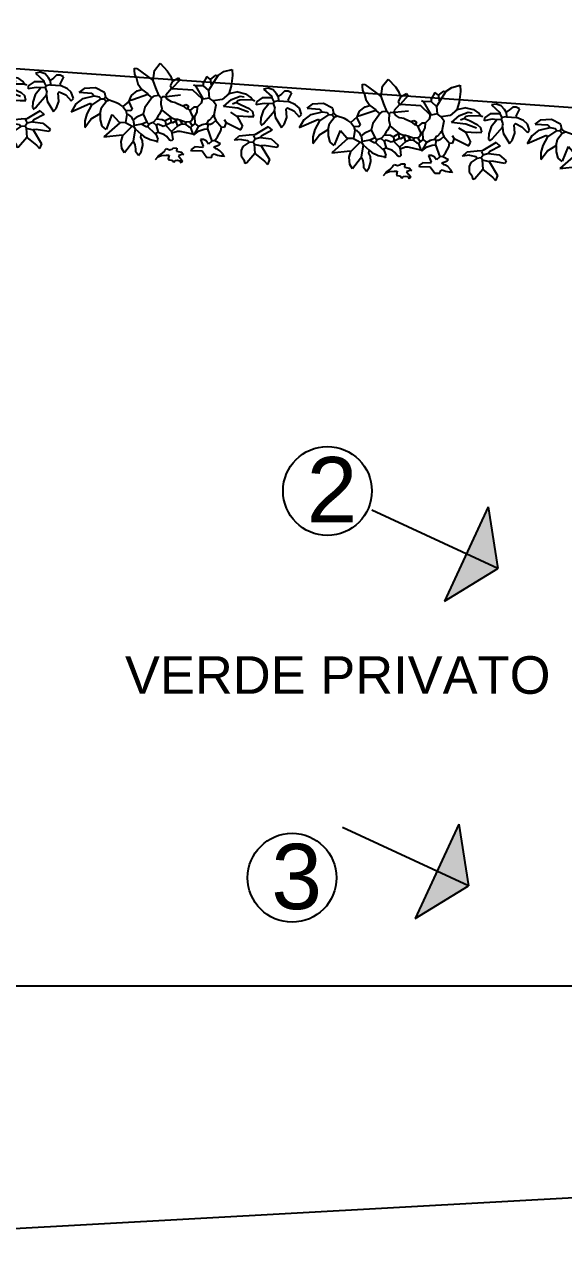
# Model space of a CAD drawing. Extents: x 4528.4 to 4562.1, y -3722.5 to -3696.6.
# Drawn here: x 4534.97 to 4538.28, y -3709.15 to -3701.7 of the extents above; entities that cross this region are included whole.
import ezdxf

# ---------------------------------------------------------------- set-up
doc = ezdxf.new("R2010")
doc.units = 0
for name, color, linetype, true_color in [('alberi', 74, 'Continuous', 0x4c9900), ('costruz', 205, 'Continuous', 0x854c99), ('infissi', 83, 'Continuous', 0x7fcc66), ('intestaz', 7, 'Continuous', 0xffffff), ('planim', 1, 'Continuous', 0xff0000), ('testo', 1, 'Continuous', 0xff0000), ('verde', 82, 'Continuous', 0x33cc00)]:
    doc.layers.add(name, color=color, linetype=linetype, true_color=true_color)
doc.styles.add('textstyle12', font='')
doc.styles.add('textstyle13', font='')
doc.styles.add('textstyle8', font='')
doc.styles.get('textstyle12').set_extended_font_data('Arial')
doc.styles.get('textstyle13').set_extended_font_data('Arial')
doc.styles.get('textstyle8').set_extended_font_data('Arial')

# ---------------------------------------------------------------- blocks, each defined once
blk = doc.blocks.new('siepe')
at = {"layer": 'alberi'}
for p, q in [((-0.397, 0.423), (-0.337, 0.516)), ((-0.337, 0.516), (-0.241, 0.427)), ((0.383, 0.416), (0.45, 0.468)), ((0.45, 0.468), (0.549, 0.501)), ((0.549, 0.501), (0.56, 0.427)), ((-0.646, 0.431), (-0.615, 0.431)), ((-0.644, 0.405), (-0.646, 0.431)), ((-0.637, 0.36), (-0.644, 0.405)), ((-0.615, 0.323), (-0.637, 0.36)), ((-0.615, 0.431), (-0.423, 0.308)), ((-0.615, 0.323), (-0.592, 0.246)), ((-0.423, 0.308), (-0.407, 0.3)), ((-0.407, 0.3), (-0.397, 0.423)), ((-0.369, 0.209), (-0.407, 0.3)), ((-0.241, 0.427), (-0.199, 0.372)), ((-0.199, 0.372), (-0.169, 0.308)), ((-0.169, 0.308), (-0.192, 0.246)), ((-0.169, 0.308), (-0.1, 0.354)), ((-0.077, 0.331), (-0.169, 0.215)), ((-0.1, 0.354), (-0.077, 0.331)), ((0.246, 0.392), (0.208, 0.308)), ((0.208, 0.308), (0.208, 0.277)), ((0.292, 0.361), (0.246, 0.392)), ((0.292, 0.361), (0.354, 0.415)), ((0.292, 0.361), (0.3, 0.308)), ((0.3, 0.308), (0.315, 0.292)), ((0.315, 0.292), (0.383, 0.416)), ((0.354, 0.415), (0.384, 0.415)), ((0.56, 0.427), (0.553, 0.294)), ((1.005, 0.302), (0.95, 0.288)), ((1.068, 0.287), (1.005, 0.302)), ((-1.106, 0.161), (-1.241, 0.143)), ((-0.989, 0.112), (-1.106, 0.161)), ((-0.658, 0.098), (-0.591, 0.157)), ((-0.592, 0.246), (-0.538, 0.177)), ((-0.591, 0.157), (-0.538, 0.177)), ((-0.538, 0.177), (-0.461, 0.131)), ((-0.323, 0.123), (-0.369, 0.209)), ((-0.177, 0.215), (-0.238, 0.131)), ((-0.192, 0.246), (-0.177, 0.215)), ((-0.177, 0.215), (-0.169, 0.215)), ((-0.169, 0.215), (-0.161, 0.215)), ((0.088, 0.215), (-0.161, 0.215)), ((0.208, 0.115), (0.088, 0.215)), ((0.115, 0.269), (0.092, 0.277)), ((0.208, 0.277), (0.115, 0.269)), ((0.115, 0.269), (0.221, 0.111)), ((0.208, 0.277), (0.277, 0.223)), ((0.315, 0.292), (0.277, 0.223)), ((0.277, 0.223), (0.292, 0.131)), ((0.53, 0.2), (0.454, 0.123)), ((0.553, 0.294), (0.53, 0.2)), ((0.638, 0.231), (0.53, 0.2)), ((0.53, 0.2), (0.53, 0.208)), ((0.568, 0.132), (0.671, 0.18)), ((0.638, 0.231), (0.733, 0.216)), ((0.671, 0.18), (0.72, 0.175)), ((0.733, 0.216), (0.807, 0.172)), ((0.807, 0.172), (0.83, 0.146)), ((0.942, 0.18), (0.873, 0.126)), ((1.058, 0.188), (0.942, 0.18)), ((0.95, 0.288), (1.058, 0.203)), ((1.058, 0.203), (1.058, 0.188)), ((1.058, 0.188), (1.088, 0.142)), ((1.111, 0.242), (1.068, 0.287)), ((1.142, 0.157), (1.088, 0.142)), ((1.135, 0.211), (1.111, 0.242)), ((1.173, 0.242), (1.135, 0.211)), ((1.135, 0.211), (1.142, 0.157)), ((1.142, 0.157), (1.265, 0.157)), ((1.21, 0.28), (1.173, 0.242)), ((1.252, 0.283), (1.21, 0.28)), ((1.296, 0.265), (1.252, 0.283)), ((1.296, 0.265), (1.257, 0.173)), ((1.257, 0.173), (1.265, 0.157)), ((1.354, 0.124), (1.265, 0.157)), ((-1.331, -0.058), (-1.247, 0.019)), ((-1.241, 0.143), (-1.303, 0.09)), ((-1.301, 0.092), (-1.145, 0.092)), ((-1.247, 0.019), (-1.115, 0.061)), ((-1.145, 0.092), (-1.115, 0.061)), ((-1.03, 0.031), (-1.138, -0.054)), ((-1.115, 0.061), (-1.053, 0.054)), ((-1.053, 0.054), (-1.03, 0.031)), ((-1.03, 0.031), (-0.992, 0.031)), ((-1.015, -0.075), (-0.962, 0.002)), ((-0.976, 0.054), (-0.992, 0.031)), ((-0.961, 0), (-0.992, 0.031)), ((-0.989, 0.112), (-0.976, 0.054)), ((-0.927, 0.021), (-0.978, 0.056)), ((-0.922, 0.02), (-0.961, 0)), ((-0.834, -0.004), (-0.927, 0.021)), ((-0.684, 0.023), (-0.753, -0.046)), ((-0.684, 0.015), (-0.658, 0.098)), ((-0.684, 0.023), (-0.684, 0.015)), ((-0.684, 0.015), (-0.638, -0.069)), ((-0.638, 0.046), (-0.677, 0.031)), ((-0.461, 0.123), (-0.638, 0.046)), ((-0.407, 0.085), (-0.484, -0.038)), ((-0.461, 0.131), (-0.461, 0.123)), ((-0.461, 0.123), (-0.407, 0.085)), ((-0.407, 0.085), (-0.376, 0.113)), ((-0.376, 0.113), (-0.323, 0.123)), ((-0.323, 0.123), (-0.292, 0.092)), ((-0.277, 0.108), (-0.292, 0.092)), ((-0.292, 0.092), (-0.292, 0.015)), ((-0.292, 0.015), (-0.277, -0.038)), ((-0.238, 0.108), (-0.277, 0.108)), ((-0.238, 0.131), (-0.231, 0.115)), ((-0.231, 0.115), (-0.238, 0.108)), ((-0.217, 0.083), (-0.238, 0.108)), ((-0.231, 0.115), (-0.061, 0.146)), ((-0.164, 0.053), (-0.217, 0.083)), ((-0.108, 0.046), (-0.164, 0.053)), ((-0.108, 0.046), (-0.023, 0.015)), ((-0.023, 0.015), (0.015, 0.031)), ((-0.023, 0.015), (0.023, -0.015)), ((0.015, 0.031), (0.046, 0.015)), ((0.046, 0.015), (0.038, -0.015)), ((0.115, 0.008), (0.069, -0.038)), ((0.154, 0.008), (0.115, 0.008)), ((0.192, 0.054), (0.154, 0.008)), ((0.154, 0.008), (0.154, -0.05)), ((0.2, 0.061), (0.192, 0.054)), ((0.208, 0.108), (0.2, 0.061)), ((0.208, 0.108), (0.208, 0.115)), ((0.292, 0.131), (0.221, 0.111)), ((0.346, 0.1), (0.292, 0.131)), ((0.454, 0.123), (0.346, 0.1)), ((0.346, 0.1), (0.384, 0.054)), ((0.369, -0.069), (0.384, 0.054)), ((0.476, 0.04), (0.568, 0.132)), ((0.654, 0.031), (0.476, 0.04)), ((0.63, 0.1), (0.584, 0.077)), ((0.646, 0.123), (0.63, 0.1)), ((0.63, 0.1), (0.692, 0.077)), ((0.669, 0.131), (0.646, 0.123)), ((0.785, -0.009), (0.654, 0.031)), ((0.83, 0.146), (0.669, 0.131)), ((0.692, 0.077), (0.792, 0.038)), ((0.792, 0.038), (0.838, 0)), ((0.83, 0.146), (0.853, 0.138)), ((0.853, -0.054), (0.838, 0)), ((0.873, 0.126), (0.873, 0.088)), ((0.97, 0.113), (0.873, 0.088)), ((0.963, 0.021), (0.941, -0.068)), ((1.027, 0.111), (0.963, 0.021)), ((1.027, 0.111), (0.97, 0.113)), ((1.104, 0.027), (0.988, -0.127)), ((1.081, 0.119), (1.027, 0.111)), ((1.088, 0.142), (1.081, 0.119)), ((1.081, 0.119), (1.104, 0.065)), ((1.104, 0.065), (1.096, 0.042)), ((1.096, 0.042), (1.104, 0.027)), ((1.104, 0.027), (1.118, -0.046)), ((1.257, 0.08), (1.242, 0.065)), ((1.259, -0.038), (1.242, 0.065)), ((1.257, 0.08), (1.34, 0.047)), ((1.34, 0.047), (1.411, -0.02)), ((1.404, 0.084), (1.354, 0.124)), ((1.434, 0.011), (1.404, 0.084)), ((1.411, -0.02), (1.434, 0.011)), ((-1.153, -0.038), (-1.382, -0.157)), ((-1.33, -0.054), (-1.382, -0.157)), ((-1.138, -0.054), (-1.19, -0.164)), ((-1.138, -0.054), (-1.153, -0.038)), ((-1.027, -0.152), (-1.015, -0.075)), ((-0.792, -0.023), (-0.834, -0.004)), ((-0.753, -0.046), (-0.792, -0.023)), ((-0.753, -0.046), (-0.715, -0.092)), ((-0.653, -0.092), (-0.715, -0.092)), ((-0.715, -0.092), (-0.7, -0.138)), ((-0.7, -0.138), (-0.707, -0.238)), ((-0.672, -0.143), (-0.7, -0.138)), ((-0.64, -0.165), (-0.672, -0.143)), ((-0.638, -0.069), (-0.653, -0.092)), ((-0.5, -0.123), (-0.584, -0.169)), ((-0.484, -0.038), (-0.5, -0.123)), ((-0.5, -0.123), (-0.446, -0.215)), ((-0.315, -0.131), (-0.331, -0.169)), ((-0.3, -0.108), (-0.315, -0.131)), ((-0.277, -0.054), (-0.3, -0.108)), ((-0.277, -0.038), (-0.277, -0.054)), ((-0.277, -0.054), (-0.154, -0.138)), ((-0.161, -0.146), (-0.223, -0.184)), ((-0.154, -0.138), (-0.161, -0.146)), ((-0.161, -0.146), (-0.154, -0.184)), ((-0.154, -0.138), (-0.108, -0.154)), ((0.023, -0.015), (0.038, -0.015)), ((0.038, -0.015), (0.069, -0.038)), ((0.069, -0.038), (0.085, -0.077)), ((0.085, -0.077), (0.108, -0.108)), ((0.108, -0.108), (0.1, -0.154)), ((0.108, -0.108), (0.131, -0.108)), ((0.154, -0.05), (0.131, -0.108)), ((0.131, -0.108), (0.138, -0.192)), ((0.3, -0.146), (0.284, -0.184)), ((0.3, -0.138), (0.3, -0.146)), ((0.315, -0.138), (0.3, -0.146)), ((0.346, -0.1), (0.315, -0.138)), ((0.369, -0.069), (0.346, -0.092)), ((0.346, -0.092), (0.346, -0.1)), ((0.392, -0.138), (0.354, -0.177)), ((0.369, -0.069), (0.369, -0.092)), ((0.369, -0.092), (0.392, -0.138)), ((0.392, -0.138), (0.469, -0.215)), ((0.523, -0.154), (0.5, -0.123)), ((0.653, -0.069), (0.569, -0.023)), ((0.653, -0.069), (0.661, -0.061)), ((0.653, -0.069), (0.723, -0.184)), ((0.661, -0.061), (0.784, -0.061)), ((0.784, -0.061), (0.853, -0.054)), ((0.941, -0.068), (0.942, -0.135)), ((0.942, -0.135), (0.958, -0.15)), ((0.988, -0.127), (0.958, -0.15)), ((1.118, -0.046), (1.204, -0.166)), ((1.204, -0.166), (1.234, -0.127)), ((1.234, -0.127), (1.259, -0.038)), ((-1.19, -0.164), (-1.207, -0.252)), ((-1.207, -0.252), (-1.202, -0.335)), ((-1.202, -0.335), (-1.129, -0.223)), ((-1.129, -0.223), (-1.027, -0.152)), ((-1.027, -0.152), (-1.021, -0.229)), ((-1.021, -0.229), (-0.993, -0.305)), ((-0.776, -0.246), (-0.962, -0.432)), ((-0.935, -0.339), (-0.876, -0.154)), ((-0.876, -0.154), (-0.792, -0.238)), ((-0.792, -0.238), (-0.776, -0.246)), ((-0.707, -0.238), (-0.776, -0.246)), ((-0.623, -0.277), (-0.73, -0.4)), ((-0.707, -0.238), (-0.623, -0.277)), ((-0.615, -0.2), (-0.64, -0.165)), ((-0.623, -0.277), (-0.607, -0.277)), ((-0.584, -0.169), (-0.615, -0.2)), ((-0.615, -0.2), (-0.6, -0.269)), ((-0.6, -0.269), (-0.607, -0.277)), ((-0.607, -0.277), (-0.584, -0.308)), ((-0.507, -0.246), (-0.6, -0.269)), ((-0.446, -0.215), (-0.507, -0.246)), ((-0.507, -0.246), (-0.454, -0.269)), ((-0.454, -0.269), (-0.438, -0.269)), ((-0.446, -0.215), (-0.423, -0.238)), ((-0.423, -0.238), (-0.438, -0.269)), ((-0.438, -0.269), (-0.346, -0.346)), ((-0.369, -0.215), (-0.423, -0.238)), ((-0.331, -0.169), (-0.369, -0.215)), ((-0.369, -0.215), (-0.331, -0.246)), ((-0.331, -0.169), (-0.261, -0.169)), ((-0.308, -0.231), (-0.331, -0.246)), ((-0.331, -0.246), (-0.3, -0.331)), ((-0.246, -0.254), (-0.308, -0.231)), ((-0.261, -0.169), (-0.223, -0.184)), ((-0.208, -0.238), (-0.246, -0.254)), ((-0.223, -0.184), (-0.215, -0.223)), ((-0.215, -0.223), (-0.208, -0.238)), ((-0.146, -0.2), (-0.208, -0.238)), ((-0.208, -0.238), (-0.208, -0.246)), ((-0.208, -0.246), (-0.138, -0.308)), ((-0.154, -0.184), (-0.146, -0.2)), ((-0.138, -0.208), (-0.146, -0.2)), ((-0.092, -0.177), (-0.138, -0.208)), ((-0.069, -0.238), (-0.138, -0.308)), ((-0.108, -0.154), (-0.092, -0.177)), ((-0.108, -0.154), (-0.077, -0.154)), ((-0.077, -0.154), (-0.092, -0.177)), ((-0.092, -0.177), (-0.092, -0.184)), ((-0.092, -0.184), (-0.069, -0.238)), ((-0.077, -0.154), (-0.046, -0.161)), ((-0.015, -0.208), (-0.069, -0.238)), ((-0.046, -0.161), (0.031, -0.184)), ((-0.046, -0.161), (-0.015, -0.208)), ((-0.015, -0.208), (0.023, -0.208)), ((0.031, -0.184), (0.023, -0.208)), ((0.023, -0.208), (0.069, -0.238)), ((0.077, -0.177), (0.031, -0.184)), ((0.069, -0.238), (0.092, -0.246)), ((0.1, -0.154), (0.077, -0.177)), ((0.077, -0.177), (0.108, -0.223)), ((0.108, -0.223), (0.092, -0.246)), ((0.092, -0.246), (0.123, -0.323)), ((0.138, -0.192), (0.108, -0.223)), ((0.138, -0.192), (0.185, -0.223)), ((0.185, -0.231), (0.138, -0.331)), ((0.138, -0.331), (0.2, -0.279)), ((0.231, -0.2), (0.185, -0.231)), ((0.185, -0.223), (0.185, -0.231)), ((0.2, -0.279), (0.257, -0.253)), ((0.284, -0.184), (0.231, -0.2)), ((0.257, -0.253), (0.3, -0.246)), ((0.284, -0.184), (0.3, -0.192)), ((0.331, -0.192), (0.3, -0.192)), ((0.3, -0.192), (0.3, -0.246)), ((0.3, -0.246), (0.361, -0.392)), ((0.354, -0.177), (0.331, -0.192)), ((0.429, -0.336), (0.463, -0.259)), ((0.463, -0.259), (0.469, -0.215)), ((0.5, -0.215), (0.469, -0.215)), ((0.523, -0.154), (0.5, -0.215)), ((0.523, -0.154), (0.707, -0.231)), ((0.694, -0.305), (0.815, -0.284)), ((0.707, -0.231), (0.723, -0.184)), ((0.869, -0.284), (0.815, -0.284)), ((0.869, -0.277), (0.876, -0.277)), ((0.869, -0.277), (0.869, -0.284)), ((0.876, -0.277), (0.869, -0.284)), ((0.869, -0.284), (0.869, -0.292)), ((0.869, -0.292), (0.892, -0.331)), ((0.876, -0.277), (0.884, -0.277)), ((1.038, -0.169), (0.884, -0.277)), ((0.958, -0.15), (0.95, -0.158)), ((0.969, -0.284), (0.953, -0.308)), ((1.092, -0.208), (0.969, -0.284)), ((1.038, -0.169), (1.092, -0.208)), ((-0.993, -0.305), (-0.943, -0.341)), ((-0.962, -0.432), (-0.738, -0.392)), ((-0.747, -0.473), (-0.73, -0.4)), ((-0.738, -0.392), (-0.73, -0.4)), ((-0.584, -0.308), (-0.6, -0.461)), ((-0.584, -0.308), (-0.507, -0.369)), ((-0.507, -0.369), (-0.507, -0.377)), ((-0.507, -0.369), (-0.471, -0.395)), ((-0.507, -0.407), (-0.507, -0.377)), ((-0.487, -0.444), (-0.507, -0.407)), ((-0.478, -0.505), (-0.487, -0.444)), ((-0.471, -0.395), (-0.391, -0.427)), ((-0.391, -0.427), (-0.308, -0.438)), ((-0.346, -0.346), (-0.331, -0.346)), ((-0.3, -0.331), (-0.331, -0.346)), ((-0.331, -0.346), (-0.315, -0.384)), ((-0.315, -0.384), (-0.3, -0.415)), ((-0.315, -0.438), (-0.308, -0.438)), ((-0.3, -0.415), (-0.308, -0.438)), ((-0.308, -0.438), (-0.3, -0.454)), ((-0.222, -0.354), (-0.3, -0.331)), ((-0.19, -0.374), (-0.222, -0.354)), ((-0.154, -0.415), (-0.19, -0.374)), ((-0.131, -0.423), (-0.154, -0.415)), ((-0.138, -0.308), (-0.131, -0.331)), ((-0.066, -0.303), (-0.131, -0.329)), ((-0.131, -0.331), (-0.115, -0.407)), ((-0.115, -0.407), (-0.131, -0.423)), ((-0.031, -0.3), (-0.066, -0.303)), ((0.123, -0.323), (-0.031, -0.3)), ((0.123, -0.323), (0.138, -0.331)), ((0.26, -0.381), (0.223, -0.384)), ((0.223, -0.384), (0.261, -0.461)), ((0.295, -0.395), (0.26, -0.381)), ((0.323, -0.431), (0.295, -0.395)), ((0.361, -0.392), (0.323, -0.431)), ((0.4, -0.384), (0.361, -0.392)), ((0.4, -0.384), (0.429, -0.336)), ((0.4, -0.384), (0.469, -0.415)), ((0.428, -0.447), (0.455, -0.432)), ((0.455, -0.432), (0.469, -0.415)), ((0.638, -0.361), (0.694, -0.305)), ((0.723, -0.346), (0.638, -0.361)), ((0.723, -0.346), (0.8, -0.354)), ((0.746, -0.431), (0.729, -0.483)), ((0.815, -0.377), (0.746, -0.431)), ((0.8, -0.354), (0.815, -0.377)), ((0.869, -0.369), (0.815, -0.377)), ((0.892, -0.331), (0.869, -0.369)), ((0.869, -0.369), (0.884, -0.392)), ((0.884, -0.392), (0.969, -0.407)), ((0.884, -0.392), (0.899, -0.507)), ((0.953, -0.308), (0.892, -0.331)), ((0.953, -0.308), (1.084, -0.315)), ((1.007, -0.4), (0.969, -0.407)), ((0.969, -0.407), (1.084, -0.569)), ((1.161, -0.415), (1.007, -0.4)), ((1.084, -0.315), (1.176, -0.384)), ((1.176, -0.384), (1.161, -0.415)), ((-0.731, -0.559), (-0.747, -0.473)), ((-0.695, -0.612), (-0.731, -0.559)), ((-0.607, -0.477), (-0.695, -0.612)), ((-0.6, -0.461), (-0.607, -0.477)), ((-0.6, -0.461), (-0.576, -0.502)), ((-0.576, -0.502), (-0.563, -0.552)), ((-0.563, -0.552), (-0.561, -0.584)), ((-0.523, -0.63), (-0.561, -0.584)), ((-0.523, -0.63), (-0.491, -0.582)), ((-0.491, -0.582), (-0.478, -0.505)), ((-0.231, -0.577), (-0.284, -0.623)), ((-0.208, -0.554), (-0.231, -0.577)), ((-0.2, -0.538), (-0.208, -0.546)), ((-0.208, -0.546), (-0.208, -0.554)), ((-0.2, -0.538), (-0.185, -0.523)), ((-0.185, -0.523), (-0.147, -0.533)), ((-0.147, -0.533), (-0.117, -0.523)), ((-0.117, -0.523), (-0.1, -0.507)), ((-0.1, -0.507), (-0.061, -0.507)), ((-0.061, -0.507), (-0.061, -0.546)), ((-0.061, -0.546), (0, -0.554)), ((0.015, -0.577), (-0.031, -0.6)), ((0, -0.554), (0.015, -0.577)), ((0.031, -0.584), (0.015, -0.577)), ((0.161, -0.477), (0.115, -0.515)), ((0.115, -0.515), (0.123, -0.53)), ((0.254, -0.523), (0.123, -0.53)), ((0.254, -0.477), (0.161, -0.477)), ((0.261, -0.461), (0.254, -0.477)), ((0.315, -0.6), (0.254, -0.523)), ((0.377, -0.592), (0.315, -0.6)), ((0.377, -0.569), (0.4, -0.546)), ((0.377, -0.592), (0.377, -0.569)), ((0.392, -0.461), (0.428, -0.447)), ((0.423, -0.484), (0.392, -0.461)), ((0.4, -0.546), (0.442, -0.56)), ((0.438, -0.487), (0.423, -0.484)), ((0.469, -0.503), (0.438, -0.487)), ((0.442, -0.56), (0.487, -0.564)), ((0.504, -0.535), (0.469, -0.503)), ((0.487, -0.564), (0.523, -0.561)), ((0.523, -0.561), (0.504, -0.535)), ((0.523, -0.561), (0.53, -0.569)), ((0.729, -0.483), (0.733, -0.549)), ((0.733, -0.549), (0.769, -0.592)), ((0.769, -0.592), (0.784, -0.638)), ((0.899, -0.507), (0.807, -0.63)), ((0.899, -0.507), (1.022, -0.592)), ((1.022, -0.592), (1.061, -0.63)), ((1.084, -0.569), (1.061, -0.63)), ((-0.284, -0.63), (-0.315, -0.669)), ((-0.284, -0.63), (-0.239, -0.612)), ((-0.284, -0.623), (-0.284, -0.63)), ((-0.239, -0.612), (-0.182, -0.604)), ((-0.182, -0.604), (-0.146, -0.6)), ((-0.146, -0.6), (-0.154, -0.646)), ((-0.154, -0.646), (-0.154, -0.653)), ((-0.154, -0.653), (-0.1, -0.661)), ((-0.1, -0.661), (-0.085, -0.684)), ((-0.085, -0.684), (-0.07, -0.662)), ((-0.07, -0.662), (-0.043, -0.654)), ((-0.043, -0.654), (-0.012, -0.659)), ((-0.031, -0.6), (0.023, -0.661)), ((-0.012, -0.659), (0.008, -0.684)), ((0.023, -0.661), (0.008, -0.684)), ((0.807, -0.63), (0.784, -0.638))]:
    blk.add_line(p, q, dxfattribs=at)
for centre, start, end in [((0.088, 0.215), 49.844, 89.647), ((-0.989, 0.112), 12.8043, 67.5333)]:
    blk.add_arc(centre, 0.000000961, start, end, dxfattribs=at)

msp = doc.modelspace()

# ---------------------------------------------------------------- hatches: boundary and pattern name
at = {"layer": 'intestaz', "true_color": 0xffffff}
h = msp.add_hatch(color=7, dxfattribs=at)
h.paths.add_polyline_path([(4537.5444, -3705.2316), (4537.8712, -3705.0316), (4537.6783, -3704.9424)], flags=0)
h.paths.add_polyline_path([(4537.6783, -3704.9424), (4537.8712, -3705.0316), (4537.8123, -3704.6531)], flags=0)
h = msp.add_hatch(color=7, dxfattribs=at)
h.paths.add_polyline_path([(4537.3647, -3707.1754), (4537.6915, -3706.9754), (4537.4987, -3706.8861)], flags=0)
h.paths.add_polyline_path([(4537.4987, -3706.8861), (4537.6915, -3706.9754), (4537.6326, -3706.5969)], flags=0)
at = {"layer": 'verde'}
h = msp.add_hatch(dxfattribs=at)
h.set_pattern_fill('AR-SAND', color=256, scale=0.22, style=0)
h.paths.add_polyline_path([(4548.6309, -3702.9288), (4543.7559, -3702.5888), (4543.7559, -3707.0888), (4548.6309, -3707.0888)], flags=0)
h.paths.add_polyline_path([(4543.7559, -3702.5888), (4531.1037, -3701.7063), (4531.306, -3707.5888), (4540.4159, -3707.5888), (4540.4159, -3707.0888), (4543.7559, -3707.0888)], flags=0)
h.paths.add_polyline_path([(4540.4159, -3707.5888), (4531.306, -3707.5888), (4531.3221, -3708.0584), (4533.4588, -3709.1539), (4540.4159, -3708.7688)], flags=0)
h.paths.add_polyline_path([(4549.1309, -3702.9636), (4548.6309, -3702.9288), (4548.6309, -3707.0888), (4549.1309, -3707.0888)], flags=0)

# ---------------------------------------------------------------- linework, layer by layer
at = {"layer": 'costruz'}
for p, q in [((4543.7559, -3707.5888), (4531.2059, -3707.5888)), ((4533.4588, -3709.1539), (4540.4159, -3708.7688))]:
    msp.add_line(p, q, dxfattribs=at)
at = {"layer": 'intestaz', "color": 7, "true_color": 0xffffff}
for p, q in [((4537.8123, -3704.6531), (4537.5444, -3705.2316)), ((4537.8123, -3704.6531), (4537.8712, -3705.0316)), ((4537.8712, -3705.0316), (4537.0998, -3704.6745)), ((4537.5444, -3705.2316), (4537.8712, -3705.0316)), ((4537.6326, -3706.5969, 1.1095), (4537.3647, -3707.1754, 1.1095)), ((4537.6326, -3706.5969, 1.1095), (4537.6915, -3706.9754, 1.1095)), ((4537.6915, -3706.9754, 1.1095), (4536.9202, -3706.6183, 1.1095)), ((4537.3647, -3707.1754, 1.1095), (4537.6915, -3706.9754, 1.1095))]:
    msp.add_line(p, q, dxfattribs=at)
for centre in [(4536.8282, -3704.5567), (4536.6116, -3706.9254, 1.1095)]:
    msp.add_circle(centre, 0.272, dxfattribs=at)
at = {"layer": 'planim'}
msp.add_line((4562.0248, -3703.8629), (4531.0034, -3701.6994), dxfattribs=at)

# ---------------------------------------------------------------- block references
at = {"layer": 'infissi', "xscale": 0.4999999999999692, "yscale": 0.5, "zscale": 0.5, "rotation": 356.0104469096098}
for p in [(4534.5563, -3702.1087), (4535.9529, -3702.2061), (4537.3495, -3702.3035), (4538.7461, -3702.401)]:
    msp.add_blockref('siepe', p, dxfattribs=at)

# ---------------------------------------------------------------- texts
at = {"layer": 'intestaz', "color": 7, "true_color": 0xffffff, "char_height": 0.4, "width": 22.756465, "attachment_point": 1}
for s, insert, style in [('2', (4536.701, -3704.349), 'textstyle12'), ('3', (4536.4844, -3706.7177, 1.1095), 'textstyle13')]:
    msp.add_mtext(s, dxfattribs=dict(at, insert=insert, style=style))
at = {"layer": 'testo', "insert": (4535.588, -3705.5688), "char_height": 0.23, "width": 2.581823, "attachment_point": 1, "style": 'textstyle8'}
msp.add_mtext('VERDE PRIVATO', dxfattribs=at)

doc.saveas('drawing.dxf')
